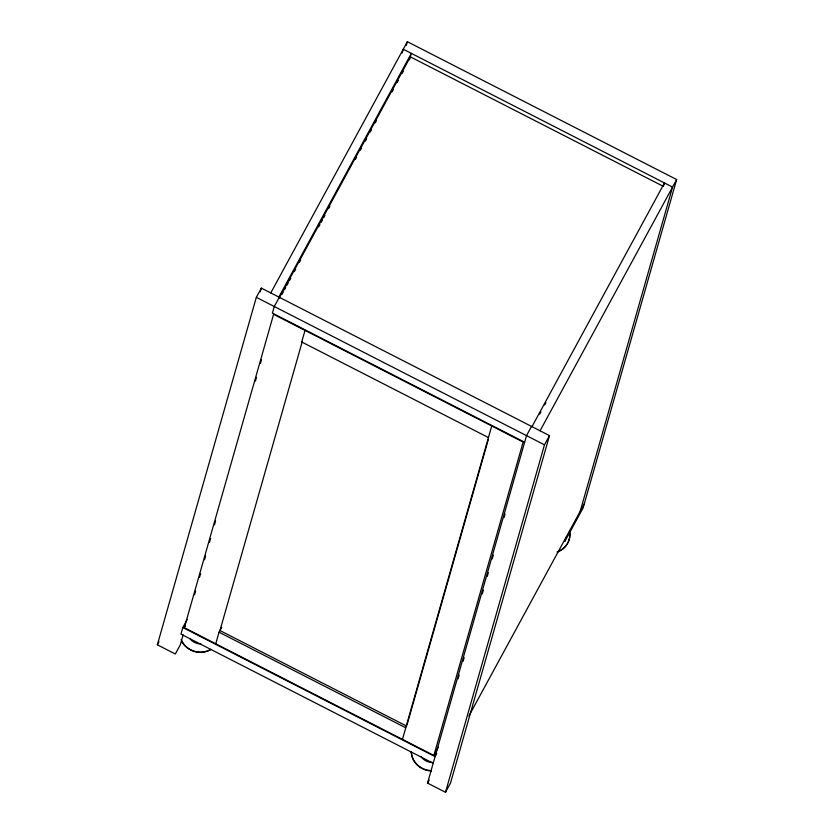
<?xml version="1.0" encoding="UTF-8"?>
<svg xmlns="http://www.w3.org/2000/svg" width="834" height="834" viewBox="0 0 834 834"><rect width="100%" height="100%" fill="white"/><g stroke="black" fill="none" stroke-linecap="round" stroke-linejoin="round"><path stroke-width="1.25" d="M183.157 634.778L180.311 644.776L175.307 653.992L157.345 644.797L256.33 297.321L261.344 288.105L549.491 435.609L450.506 783.084L445.492 792.3L427.54 783.105L526.525 435.629L531.529 426.414M260.271 291.858L261.344 288.105M187.296 619.328L182.844 627.512L180.957 634.132L433.2 763.256M184.335 627.71L273.604 314.314L523.147 442.051L433.878 755.448L184.335 627.71L185.44 625.656M194.551 594.778L195.625 591.025M199.535 577.284L200.608 573.531M204.518 559.781L205.591 556.028M209.511 542.277L210.575 538.535M214.494 524.784L215.558 521.031M255.433 381.044L256.507 377.291M260.427 363.541L261.49 359.788M215.745 643.785L219.05 632.203L221.719 627.304M305.025 330.4L301.72 341.982L488.432 437.558M302.273 341.554L219.957 630.535L406.669 726.112M402.186 52.99L403.26 49.237L672.548 187.087L580.214 511.242M406.283 45.453L407.357 41.7L676.655 179.55L583.133 507.843L564.92 541.339L566.098 537.2M409.494 59.829L411.339 53.376L278.848 297.071M402.457 739.362L491.737 425.976M407.023 724.861L488.276 439.633M458.095 678.813L459.159 675.071M463.068 661.331L464.142 657.588M482.281 593.912L483.345 590.17M487.254 576.43L488.328 572.687M492.237 558.947L493.301 555.204M503.976 517.747L505.039 514.005M445.492 792.3L544.477 444.824L549.491 435.609M663.76 185.461L664.479 182.959L531.977 426.643M270.769 292.932L407.357 41.7M279.296 297.3L274.282 306.505L272.395 313.125L524.638 442.249M279.098 298.249L410.349 56.848L663.489 186.43M281.986 294.371L283.226 292.077M284.467 289.794L285.718 287.501M286.959 285.218L288.199 282.924M289.45 280.641L290.691 278.347M294.423 271.488L295.663 269.194M299.396 262.335L300.647 260.041M318.682 226.869L319.922 224.575M321.173 222.292L322.414 219.999M323.655 217.716L324.906 215.422M328.638 208.563L329.878 206.269M355.378 159.367L356.629 157.073M360.361 150.214L361.602 147.92M365.334 141.061L366.574 138.767M370.306 131.908L371.557 129.614M375.29 122.754L376.53 120.461M392.084 91.865L393.325 89.572M397.057 82.712L398.298 80.418M402.03 73.559L403.281 71.265M157.345 644.797L159.023 641.732M539.702 414.102L540.943 411.819M544.675 404.949L545.926 402.666M540.057 430.782L676.655 179.55M433.878 755.448L438.33 747.264M436.755 753.561L435.087 756.636L182.844 627.512M427.54 783.105L429.208 780.04M468.875 716.031L584.311 503.705M256.33 297.321L544.477 444.824M219.05 632.203L405.762 727.78M569.903 533.395A20.214 19.015 15.9 0 1 557.289 551.764M569.497 531.227A20.214 19.015 15.9 0 1 557.195 552.087M210.731 649.644A20.214 19.015 15.9 0 1 181.583 641.002M210.825 649.321A20.214 19.015 15.9 0 1 181.145 639.522M200.911 643.879A12.937 12.166 15.9 0 1 190.069 638.886M431.376 770.96A20.214 19.015 15.9 0 1 411.235 752.278M431.47 770.637A20.214 19.015 15.9 0 1 411.329 751.966M432.502 762.432A12.937 12.166 15.9 0 1 421.014 756.553"/></g></svg>
